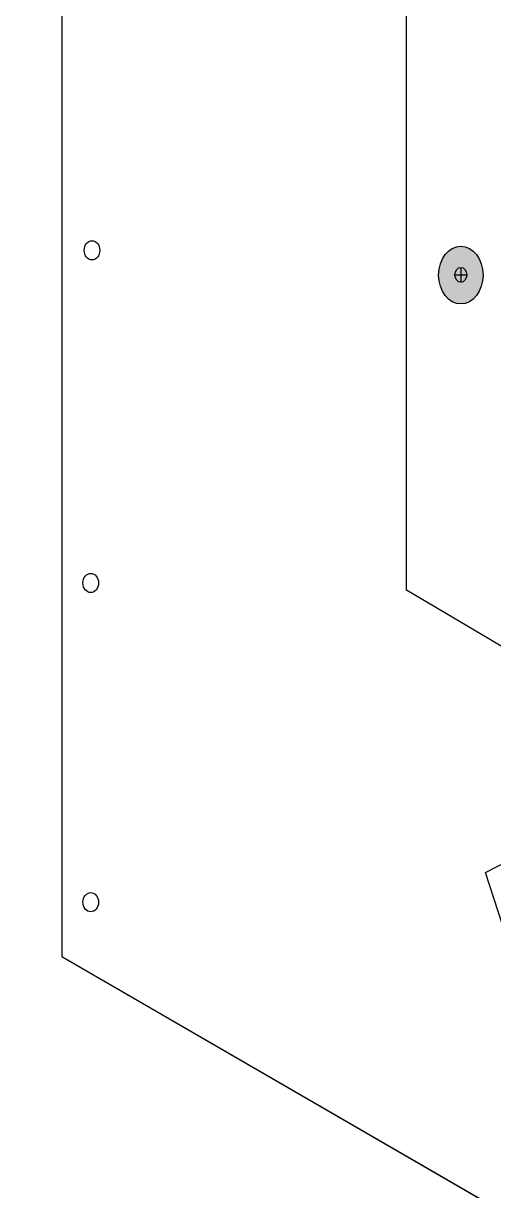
# Model space of a CAD drawing. Extents: x -1392 to 5791, y -3809 to 1722.
# Drawn here: x 245 to 322.7, y 1039.6 to 1232.5 of the extents above; entities that cross this region are included whole.
import ezdxf

# ---------------------------------------------------------------- set-up
doc = ezdxf.new("R2010")
doc.units = 0
doc.header["$MEASUREMENT"] = 0
for name, color, linetype, lineweight in [('G-ANNO-TTLB', 7, 'Continuous', 0), ('WALL SCRATCH', 7, 'Continuous', 0), ('X-REF - TRACED', 7, 'Continuous', 0)]:
    doc.layers.add(name, color=color, linetype=linetype, lineweight=lineweight)

# ---------------------------------------------------------------- blocks, each defined once
blk = doc.blocks.new('Block_338')
at = {"layer": 'WALL SCRATCH', "true_color": 0x003b71, "transparency": 33554687}
h = blk.add_hatch(color=156, dxfattribs=at)
h.dxf.hatch_style = 2
edge = h.paths.add_edge_path()
edge.add_ellipse((317.32, 1190.88), major_axis=(0, 4.78), ratio=0.766948, start_angle=0, end_angle=360)
at = {"layer": 'WALL SCRATCH', "color": 18, "lineweight": 25, "true_color": 0x080808}
for p, q in [((317.32, 1192.14), (317.32, 1189.67)), ((316.34, 1190.91), (318.29, 1190.91))]:
    blk.add_line(p, q, dxfattribs=at)
at = {"layer": 'WALL SCRATCH', "color": 8, "lineweight": 25, "true_color": 0x808080}
blk.add_lwpolyline([(316.8, 1185.77)], dxfattribs=at)
at = {"layer": 'WALL SCRATCH', "color": 18, "lineweight": 25, "true_color": 0x000000}
blk.add_ellipse((317.32, 1190.88), major_axis=(0, 4.78), ratio=0.766948, dxfattribs=at)
at = {"layer": 'WALL SCRATCH', "color": 18, "lineweight": 25, "true_color": 0x080808}
blk.add_ellipse((317.32, 1190.91), major_axis=(0, 1.23), ratio=0.788846, dxfattribs=at)
blk = doc.blocks.new('Block_335')
at = {"layer": 'WALL SCRATCH'}
blk.add_blockref('Block_338', (0, 0), dxfattribs=at)
blk = doc.blocks.new('Block_334')
at = {"layer": 'WALL SCRATCH'}
blk.add_blockref('Block_335', (0, 0), dxfattribs=at)

msp = doc.modelspace()

# ---------------------------------------------------------------- hatches: boundary and pattern name
at = {"layer": 'G-ANNO-TTLB', "true_color": 0xff00ff, "transparency": 33554687}
h = msp.add_hatch(color=6, dxfattribs=at)
edge = h.paths.add_edge_path()
edge.add_spline(control_points=[(1773.02, -796.5), (1773.02, -796.5), (-1156.5, -796.5), (-1156.5, -796.5), (-1156.5, -796.5), (-1156.5, 1660.5), (-1156.5, 1660.5), (-1156.5, 1660.5), (1773.02, 1660.5), (1773.02, 1660.5), (1773.02, 1660.5), (1773.02, -796.5), (1773.02, -796.5)], knot_values=[0, 0, 0, 0, 1, 1, 1, 2, 2, 2, 3, 3, 3, 4, 4, 4, 4], degree=3, periodic=0)
edge = h.paths.add_edge_path()
edge.add_spline(control_points=[(-1147.5, 1651.5), (-1147.5, 1651.5), (-1147.5, -787.5), (-1147.5, -787.5), (-1147.5, -787.5), (1764.02, -787.5), (1764.02, -787.5), (1764.02, -787.5), (1764.02, 1651.5), (1764.02, 1651.5), (1764.02, 1651.5), (-1147.5, 1651.5), (-1147.5, 1651.5)], knot_values=[0, 0, 0, 0, 1, 1, 1, 2, 2, 2, 3, 3, 3, 4, 4, 4, 4], degree=3, periodic=0)
edge.add_line((-1147.5, 1651.5), (-1147.5, 1651.5))

# ---------------------------------------------------------------- linework, layer by layer
at = {"layer": 'G-ANNO-TTLB'}
for points in [[(1773.02, -796.5), (1773.02, -796.5), (-1156.5, -796.5), (-1156.5, -796.5), (-1156.5, -796.5), (-1156.5, 1660.5), (-1156.5, 1660.5), (-1156.5, 1660.5), (1773.02, 1660.5), (1773.02, 1660.5), (1773.02, 1660.5), (1773.02, -796.5), (1773.02, -796.5)], [(-1147.5, 1651.5), (-1147.5, 1651.5), (-1147.5, -787.5), (-1147.5, -787.5), (-1147.5, -787.5), (1764.02, -787.5), (1764.02, -787.5), (1764.02, -787.5), (1764.02, 1651.5), (1764.02, 1651.5), (1764.02, 1651.5), (-1147.5, 1651.5), (-1147.5, 1651.5)]]:
    msp.add_open_spline(points, degree=3, knots=[0, 0, 0, 0, 1, 1, 1, 2, 2, 2, 3, 3, 3, 4, 4, 4, 4], dxfattribs=at)
at = {"layer": 'WALL SCRATCH', "color": 2, "lineweight": 25, "true_color": 0xffff00}
for p, q in [((251.39, 1500.59), (251.39, 1078.35)), ((251.39, 1078.35), (520.18, 922.74)), ((251.39, 1078.35), (520.18, 922.75))]:
    msp.add_line(p, q, dxfattribs=at)
at = {"layer": 'WALL SCRATCH', "color": 18, "lineweight": 25, "true_color": 0x000000}
for p, q in [((308.3, 1419.68), (308.3, 1138.83)), ((355.18, 1111.18), (308.33, 1138.83))]:
    msp.add_line(p, q, dxfattribs=at)
at = {"layer": 'WALL SCRATCH', "color": 8, "lineweight": 25, "true_color": 0x808080}
for points in [[(312.66, 1182.4)], [(312.66, 1182.4)], [(312.69, 1182.4)], [(312.69, 1182.4)]]:
    msp.add_lwpolyline(points, dxfattribs=at)
at = {"layer": 'WALL SCRATCH', "color": 1, "lineweight": 25, "true_color": 0xff0000}
for points in [[(308.3, 1143.66)], [(308.33, 1143.66)]]:
    msp.add_lwpolyline(points, dxfattribs=at)
at = {"layer": 'WALL SCRATCH', "color": 252, "lineweight": 25, "true_color": 0x848484}
for centre in [(256.37, 1194.96), (256.16, 1140.02), (256.16, 1087.29)]:
    msp.add_ellipse(centre, major_axis=(0, 1.59), ratio=0.812499, dxfattribs=at)
at = {"layer": 'X-REF - TRACED', "color": 1, "lineweight": 25, "true_color": 0xff0000}
for p, q in [((321.39, 1092.19), (331.15, 1097.27)), ((324.18, 1083.56), (321.39, 1092.19))]:
    msp.add_line(p, q, dxfattribs=at)

# ---------------------------------------------------------------- block references
at = {"layer": 'WALL SCRATCH'}
msp.add_blockref('Block_334', (0, 0), dxfattribs=at)

doc.saveas('drawing.dxf')
